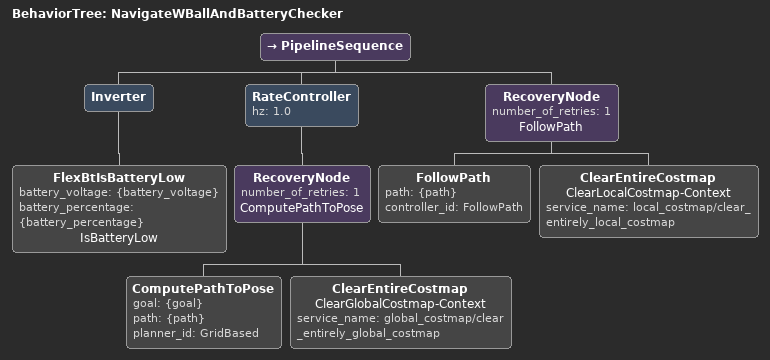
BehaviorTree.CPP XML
<?xml version="1.0"?>
<root BTCPP_format="4" main_tree_to_execute="NavigateWBallAndBatteryChecker">
    <BehaviorTree ID="NavigateWBallAndBatteryChecker">
        <PipelineSequence>
            <Inverter>
                <FlexBtIsBatteryLow battery_voltage="{battery_voltage}" battery_percentage="{battery_percentage}" name="IsBatteryLow"/>
            </Inverter>
            <RateController hz="1.0">
                <RecoveryNode number_of_retries="1" name="ComputePathToPose">
                    <ComputePathToPose goal="{goal}" path="{path}" planner_id="GridBased"/>
                    <ClearEntireCostmap name="ClearGlobalCostmap-Context" service_name="global_costmap/clear_entirely_global_costmap"/>
                </RecoveryNode>
            </RateController>
            <RecoveryNode number_of_retries="1" name="FollowPath">
                <FollowPath path="{path}" controller_id="FollowPath"/>
                <ClearEntireCostmap name="ClearLocalCostmap-Context" service_name="local_costmap/clear_entirely_local_costmap"/>
            </RecoveryNode>
        </PipelineSequence>
    </BehaviorTree>
</root>
